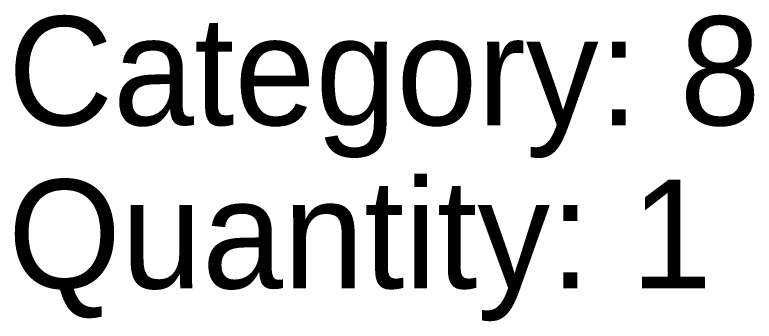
# Model space of a CAD drawing. Extents: x -2408 to 1029, y -526 to 2095.
# Drawn here: x 558.2 to 626.1, y 1703.6 to 1731.8 of the extents above; entities that cross this region are included whole.
import ezdxf

# ---------------------------------------------------------------- set-up
doc = ezdxf.new("R2010")
doc.units = 0

# ---------------------------------------------------------------- blocks, each defined once
blk = doc.blocks.new('-30')
at = {"layer": '1'}
for s, p in [('Category: 8', (281.965294, 889.536858)), ('Quantity: 1', (281.965294, 874.536858))]:
    blk.add_text(s, height=10, dxfattribs=at).set_placement(p)
blk = doc.blocks.new('-31')
at = {"layer": '1'}
for s, p in [('Category: 8', (281.965294, 889.536858)), ('Quantity: 1', (281.965294, 874.536858))]:
    blk.add_text(s, height=10, dxfattribs=at).set_placement(p)
blk = doc.blocks.new('-32')
at = {"layer": '1'}
for s, p in [('Category: 8', (281.965294, 889.536858)), ('Quantity: 1', (281.965294, 874.536858))]:
    blk.add_text(s, height=10, dxfattribs=at).set_placement(p)
blk = doc.blocks.new('-33')
at = {"layer": '1'}
for s, p in [('Category: 8', (281.965294, 889.536858)), ('Quantity: 1', (281.965294, 874.536858))]:
    blk.add_text(s, height=10, dxfattribs=at).set_placement(p)
blk = doc.blocks.new('-34')
at = {"layer": '1'}
for s, p in [('Category: 8', (281.965294, 889.536858)), ('Quantity: 1', (281.965294, 874.536858))]:
    blk.add_text(s, height=10, dxfattribs=at).set_placement(p)
blk = doc.blocks.new('-35')
at = {"layer": '1'}
for s, p in [('Category: 8', (281.965294, 889.536858)), ('Quantity: 1', (281.965294, 874.536858))]:
    blk.add_text(s, height=10, dxfattribs=at).set_placement(p)
blk = doc.blocks.new('-36')
at = {"layer": '1'}
for s, p in [('Category: 8', (281.965294, 889.536858)), ('Quantity: 1', (281.965294, 874.536858))]:
    blk.add_text(s, height=10, dxfattribs=at).set_placement(p)
blk = doc.blocks.new('-37')
at = {"layer": '1'}
for s, p in [('Category: 8', (281.965294, 889.536858)), ('Quantity: 1', (281.965294, 874.536858))]:
    blk.add_text(s, height=10, dxfattribs=at).set_placement(p)
blk = doc.blocks.new('-38')
at = {"layer": '1'}
for s, p in [('Category: 8', (281.965294, 889.536858)), ('Quantity: 1', (281.965294, 874.536858))]:
    blk.add_text(s, height=10, dxfattribs=at).set_placement(p)
blk = doc.blocks.new('-39')
at = {"layer": '1'}
for s, p in [('Category: 8', (281.965294, 889.536858)), ('Quantity: 1', (281.965294, 874.536858))]:
    blk.add_text(s, height=10, dxfattribs=at).set_placement(p)
blk = doc.blocks.new('-40')
at = {"layer": '1'}
for s, p in [('Category: 8', (281.965294, 889.536858)), ('Quantity: 1', (281.965294, 874.536858))]:
    blk.add_text(s, height=10, dxfattribs=at).set_placement(p)

msp = doc.modelspace()

# ---------------------------------------------------------------- block references
at = {"layer": '1'}
for name in ['-30', '-31', '-32', '-33', '-34', '-35', '-36', '-37', '-38', '-39', '-40']:
    msp.add_blockref(name, (275.61524, 832.076891), dxfattribs=at)

doc.saveas('drawing.dxf')
